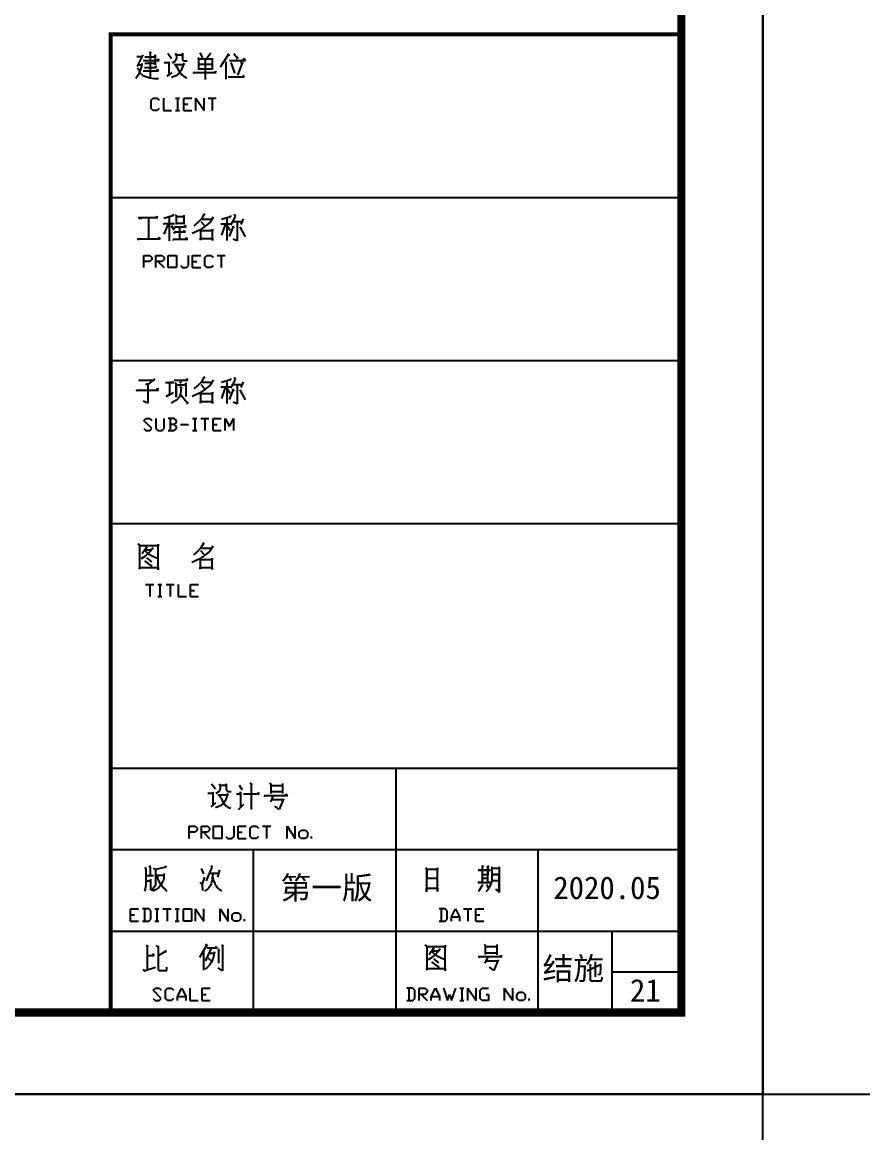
# Model space of a CAD drawing. Extents: x 2025205 to 2402328, y -557483 to 329036.
# Drawn here: x 2164049 to 2179515, y 56941 to 77379 of the extents above; entities that cross this region are included whole.
import ezdxf

# ---------------------------------------------------------------- set-up
doc = ezdxf.new("R2010")
doc.units = 0
doc.header["$LTSCALE"] = 1500
doc.header["$MEASUREMENT"] = 0
doc.layers.add('PUB_TITLE', color=4, linetype='Continuous')
doc.styles.add('图签2', font='simhei.ttf', dxfattribs={"height": 1000})

msp = doc.modelspace()

# ---------------------------------------------------------------- linework, layer by layer
at = {"layer": 'PUB_TITLE'}
for p, q in [((2166161.3, 76749.6), (2166240.1, 76749.6)), ((2166266.3, 76781.1), (2166166.6, 76571.1)), ((2166276.8, 76676.1), (2166570.8, 76676.1)), ((2166308.3, 76744.4), (2166497.3, 76744.4)), ((2166387.1, 76833.6), (2166423.8, 76807.4)), ((2166402.8, 76817.9), (2166402.8, 76361.1)), ((2166423.8, 76807.4), (2166402.8, 76817.9)), ((2166497.3, 76775.9), (2166497.3, 76592.1)), ((2166497.3, 76744.4), (2166497.3, 76775.9)), ((2166549.8, 76697.1), (2166534.1, 76676.1)), ((2166570.8, 76676.1), (2166549.8, 76697.1)), ((2166728.3, 76807.4), (2166796.6, 76712.9)), ((2166749.3, 76649.9), (2166749.3, 76413.6)), ((2166749.3, 76634.1), (2166749.3, 76649.9)), ((2166859.6, 76655.1), (2166807.1, 76623.6)), ((2166880.6, 76691.9), (2166859.6, 76655.1)), ((2166864.8, 76807.4), (2166880.6, 76781.1)), ((2166880.6, 76781.1), (2166885.8, 76733.9)), ((2166885.8, 76733.9), (2166880.6, 76691.9)), ((2166885.8, 76781.1), (2166996.1, 76781.1)), ((2166996.1, 76807.4), (2166996.1, 76697.1)), ((2166996.1, 76781.1), (2166996.1, 76807.4)), ((2166996.1, 76697.1), (2167006.6, 76676.1)), ((2167006.6, 76676.1), (2167027.6, 76665.6)), ((2167027.6, 76665.6), (2167085.3, 76665.6)), ((2167274.3, 76728.6), (2167290.1, 76712.9)), ((2167290.1, 76712.9), (2167290.1, 76502.9)), ((2167300.6, 76702.4), (2167542.1, 76702.4)), ((2167316.3, 76812.6), (2167368.8, 76723.4)), ((2167416.1, 76697.1), (2167416.1, 76324.4)), ((2167515.8, 76802.1), (2167447.6, 76712.9)), ((2167505.3, 76817.9), (2167515.8, 76802.1)), ((2167542.1, 76718.1), (2167542.1, 76508.1)), ((2167841.3, 76775.9), (2167694.3, 76550.1)), ((2167794.1, 76649.9), (2167794.1, 76329.6)), ((2167825.6, 76802.1), (2167862.3, 76765.4)), ((2167862.3, 76765.4), (2167841.3, 76775.9)), ((2167862.3, 76676.1), (2168156.3, 76676.1)), ((2167941.1, 76802.1), (2168009.3, 76718.1)), ((2168019.8, 76733.9), (2167988.3, 76702.4)), ((2168009.3, 76718.1), (2168019.8, 76733.9)), ((2168067.1, 76644.6), (2168114.3, 76618.4)), ((2168130.1, 76707.6), (2168103.8, 76686.6)), ((2168156.3, 76676.1), (2168130.1, 76707.6)), ((2166166.6, 76571.1), (2166187.6, 76592.1)), ((2166171.8, 76539.6), (2166192.8, 76508.1)), ((2166203.3, 76445.1), (2166182.3, 76403.1)), ((2166187.6, 76592.1), (2166250.6, 76592.1)), ((2166192.8, 76508.1), (2166203.3, 76471.4)), ((2166219.1, 76487.1), (2166203.3, 76445.1)), ((2166203.3, 76471.4), (2166229.6, 76434.6)), ((2166234.8, 76523.9), (2166219.1, 76487.1)), ((2166245.3, 76560.6), (2166234.8, 76523.9)), ((2166250.6, 76618.4), (2166245.3, 76560.6)), ((2166250.6, 76592.1), (2166250.6, 76618.4)), ((2166276.8, 76481.9), (2166555.1, 76481.9)), ((2166297.8, 76544.9), (2166513.1, 76544.9)), ((2166497.3, 76618.4), (2166303.1, 76618.4)), ((2166507.8, 76565.9), (2166492.1, 76550.1)), ((2166497.3, 76592.1), (2166497.3, 76618.4)), ((2166518.3, 76550.1), (2166507.8, 76571.1)), ((2166513.1, 76571.1), (2166507.8, 76565.9)), ((2166539.3, 76508.1), (2166507.8, 76481.9)), ((2166513.1, 76544.9), (2166513.1, 76571.1)), ((2166555.1, 76481.9), (2166539.3, 76508.1)), ((2166660.1, 76634.1), (2166749.3, 76634.1)), ((2166717.8, 76382.1), (2166807.1, 76455.6)), ((2166843.8, 76602.6), (2167017.1, 76602.6)), ((2166875.3, 76581.6), (2166896.3, 76550.1)), ((2166896.3, 76550.1), (2166917.3, 76508.1)), ((2166917.3, 76508.1), (2166954.1, 76450.4)), ((2166969.8, 76481.9), (2166927.8, 76429.4)), ((2166954.1, 76450.4), (2166985.6, 76408.4)), ((2167001.3, 76555.4), (2166969.8, 76481.9)), ((2167027.6, 76623.6), (2167001.3, 76555.4)), ((2167017.1, 76602.6), (2167027.6, 76623.6)), ((2167195.6, 76455.6), (2167620.8, 76455.6)), ((2167211.3, 76434.6), (2167195.6, 76455.6)), ((2167232.3, 76450.4), (2167211.3, 76434.6)), ((2167290.1, 76518.6), (2167542.1, 76518.6)), ((2167295.3, 76607.9), (2167542.1, 76607.9)), ((2167605.1, 76471.4), (2167584.1, 76455.6)), ((2167620.8, 76455.6), (2167605.1, 76471.4)), ((2167888.6, 76639.4), (2167956.8, 76445.1)), ((2167956.8, 76460.9), (2167946.3, 76434.6)), ((2167956.8, 76445.1), (2167956.8, 76460.9)), ((2168098.6, 76623.6), (2168009.3, 76403.1)), ((2168114.3, 76618.4), (2168098.6, 76623.6)), ((2166182.3, 76403.1), (2166140.3, 76340.1)), ((2166229.6, 76434.6), (2166271.6, 76397.9)), ((2166271.6, 76397.9), (2166324.1, 76376.9)), ((2166324.1, 76376.9), (2166397.6, 76355.9)), ((2166397.6, 76355.9), (2166476.3, 76345.4)), ((2166476.3, 76345.4), (2166555.1, 76345.4)), ((2166749.3, 76413.6), (2166717.8, 76382.1)), ((2166875.3, 76392.6), (2166796.6, 76361.1)), ((2166927.8, 76429.4), (2166875.3, 76392.6)), ((2166985.6, 76408.4), (2167027.6, 76376.9)), ((2167027.6, 76376.9), (2167080.1, 76355.9)), ((2167841.3, 76371.6), (2168135.3, 76371.6)), ((2168130.1, 76392.6), (2168103.8, 76376.9)), ((2168135.3, 76371.6), (2168130.1, 76392.6)), ((2166420.9, 75943.4), (2166458.4, 75980.9)), ((2166420.9, 75793.4), (2166420.9, 75943.4)), ((2166458.4, 75980.9), (2166533.4, 75980.9)), ((2166533.4, 75980.9), (2166570.9, 75943.4)), ((2166645.9, 75980.9), (2166645.9, 75755.9)), ((2166870.9, 75980.9), (2166945.9, 75980.9)), ((2166908.4, 75980.9), (2166908.4, 75755.9)), ((2167020.9, 75980.9), (2167170.9, 75980.9)), ((2167020.9, 75755.9), (2167020.9, 75980.9)), ((2167020.9, 75868.4), (2167095.9, 75868.4)), ((2167245.9, 75980.9), (2167395.9, 75755.9)), ((2167245.9, 75755.9), (2167245.9, 75980.9)), ((2167395.9, 75755.9), (2167395.9, 75980.9)), ((2167470.9, 75980.9), (2167620.9, 75980.9)), ((2167545.9, 75980.9), (2167545.9, 75755.9)), ((2166458.4, 75755.9), (2166420.9, 75793.4)), ((2166533.4, 75755.9), (2166458.4, 75755.9)), ((2166570.9, 75793.4), (2166533.4, 75755.9)), ((2166645.9, 75755.9), (2166795.9, 75755.9)), ((2166870.9, 75755.9), (2166945.9, 75755.9)), ((2167020.9, 75755.9), (2167170.9, 75755.9)), ((2165677.3, 74153.5), (2176177.3, 74153.5)), ((2166190.6, 73782.3), (2166547.6, 73782.3)), ((2166216.8, 73756.1), (2166190.6, 73782.3)), ((2166237.8, 73782.3), (2166216.8, 73756.1)), ((2166374.3, 73782.3), (2166374.3, 73393.8)), ((2166526.6, 73803.3), (2166505.6, 73777.1)), ((2166547.6, 73782.3), (2166526.6, 73803.3)), ((2166831.1, 73824.3), (2166657.8, 73766.6)), ((2166752.3, 73798.1), (2166752.3, 73357.1)), ((2166820.6, 73845.3), (2166831.1, 73824.3)), ((2166862.6, 73840.1), (2166883.6, 73819.1)), ((2166883.6, 73819.1), (2166883.6, 73656.3)), ((2166883.6, 73803.3), (2167025.3, 73803.3)), ((2167020.1, 73829.6), (2167020.1, 73661.6)), ((2167392.8, 73840.1), (2167345.6, 73761.3)), ((2167382.3, 73855.8), (2167403.3, 73829.6)), ((2167403.3, 73829.6), (2167392.8, 73840.1)), ((2167560.8, 73792.8), (2167508.3, 73698.3)), ((2167534.6, 73756.1), (2167560.8, 73792.8)), ((2167881.1, 73798.1), (2167718.3, 73750.8)), ((2167881.1, 73824.3), (2167881.1, 73798.1)), ((2167970.3, 73803.3), (2167881.1, 73645.8)), ((2167949.3, 73845.3), (2167970.3, 73803.3)), ((2166374.3, 73777.1), (2166374.3, 73393.8)), ((2166657.8, 73677.3), (2166852.1, 73677.3)), ((2166663.1, 73651.1), (2166657.8, 73677.3)), ((2166736.6, 73666.8), (2166657.8, 73477.8)), ((2166789.1, 73635.3), (2166841.6, 73556.6)), ((2166852.1, 73614.3), (2167067.3, 73614.3)), ((2166862.6, 73582.8), (2166852.1, 73614.3)), ((2166888.8, 73682.6), (2167025.3, 73682.6)), ((2166941.3, 73609.1), (2166941.3, 73388.6)), ((2167046.3, 73635.3), (2167020.1, 73609.1)), ((2167067.3, 73614.3), (2167046.3, 73635.3)), ((2167293.1, 73703.6), (2167209.1, 73630.1)), ((2167345.6, 73761.3), (2167293.1, 73703.6)), ((2167408.6, 73619.6), (2167314.1, 73551.3)), ((2167335.1, 73708.8), (2167408.6, 73630.1)), ((2167356.1, 73756.1), (2167534.6, 73756.1)), ((2167508.3, 73698.3), (2167408.6, 73619.6)), ((2167702.6, 73666.8), (2167881.1, 73666.8)), ((2167781.3, 73656.3), (2167718.3, 73456.8)), ((2167812.8, 73777.1), (2167812.8, 73362.3)), ((2167823.3, 73630.1), (2167870.6, 73551.3)), ((2167933.6, 73619.6), (2167860.1, 73435.8)), ((2167912.6, 73714.1), (2168096.3, 73714.1)), ((2167917.8, 73630.1), (2167949.3, 73593.3)), ((2168001.8, 73714.1), (2168001.8, 73357.1)), ((2168054.3, 73614.3), (2168148.8, 73430.6)), ((2168112.1, 73761.3), (2168070.1, 73656.3)), ((2166169.6, 73393.8), (2166589.6, 73393.8)), ((2166185.3, 73372.8), (2166169.6, 73393.8)), ((2166211.6, 73388.6), (2166185.3, 73372.8)), ((2166568.6, 73414.8), (2166547.6, 73393.8)), ((2166589.6, 73393.8), (2166568.6, 73414.8)), ((2166825.8, 73388.6), (2167093.6, 73388.6)), ((2166836.3, 73362.3), (2166825.8, 73388.6)), ((2166846.8, 73519.8), (2167051.6, 73519.8)), ((2166857.3, 73488.3), (2166846.8, 73519.8)), ((2167030.6, 73540.8), (2167009.6, 73514.6)), ((2167051.6, 73519.8), (2167030.6, 73540.8)), ((2167072.6, 73409.6), (2167051.6, 73383.3)), ((2167093.6, 73388.6), (2167072.6, 73409.6)), ((2167314.1, 73551.3), (2167177.6, 73488.3)), ((2167319.3, 73567.1), (2167329.8, 73556.6)), ((2167329.8, 73556.6), (2167329.8, 73367.6)), ((2167329.8, 73399.1), (2167550.3, 73399.1)), ((2167329.8, 73367.6), (2167329.8, 73399.1)), ((2167550.3, 73540.8), (2167340.3, 73540.8)), ((2167550.3, 73572.3), (2167550.3, 73540.8)), ((2167550.3, 73362.3), (2167550.3, 73572.3)), ((2167550.3, 73399.1), (2167550.3, 73362.3)), ((2168001.8, 73357.1), (2167933.6, 73388.6)), ((2166285.2, 73087.6), (2166397.7, 73087.6)), ((2166285.2, 72862.6), (2166285.2, 73087.6)), ((2166397.7, 72975.1), (2166285.2, 72975.1)), ((2166397.7, 73087.6), (2166435.2, 73050.1)), ((2166435.2, 73012.6), (2166397.7, 72975.1)), ((2166435.2, 73050.1), (2166435.2, 73012.6)), ((2166510.2, 73087.6), (2166622.7, 73087.6)), ((2166510.2, 72862.6), (2166510.2, 73087.6)), ((2166622.7, 72975.1), (2166510.2, 72975.1)), ((2166547.7, 72975.1), (2166660.2, 72862.6)), ((2166622.7, 73087.6), (2166660.2, 73050.1)), ((2166660.2, 73012.6), (2166622.7, 72975.1)), ((2166660.2, 73050.1), (2166660.2, 73012.6)), ((2166735.2, 73087.6), (2166885.2, 73087.6)), ((2166735.2, 72862.6), (2166735.2, 73087.6)), ((2166885.2, 73087.6), (2166885.2, 72862.6)), ((2167110.2, 72900.1), (2167110.2, 73087.6)), ((2167185.2, 73087.6), (2167335.2, 73087.6)), ((2167185.2, 72862.6), (2167185.2, 73087.6)), ((2167185.2, 72975.1), (2167260.2, 72975.1)), ((2167410.2, 73050.1), (2167447.7, 73087.6)), ((2167410.2, 72900.1), (2167410.2, 73050.1)), ((2167447.7, 73087.6), (2167522.7, 73087.6)), ((2167522.7, 73087.6), (2167560.2, 73050.1)), ((2167635.2, 73087.6), (2167785.2, 73087.6)), ((2167710.2, 73087.6), (2167710.2, 72862.6)), ((2166885.2, 72862.6), (2166735.2, 72862.6)), ((2166960.2, 72900.1), (2166997.7, 72862.6)), ((2166997.7, 72862.6), (2167072.7, 72862.6)), ((2167072.7, 72862.6), (2167110.2, 72900.1)), ((2167185.2, 72862.6), (2167335.2, 72862.6)), ((2167447.7, 72862.6), (2167410.2, 72900.1)), ((2167522.7, 72862.6), (2167447.7, 72862.6)), ((2167560.2, 72900.1), (2167522.7, 72862.6)), ((2165677.3, 71153.5), (2176177.3, 71153.5)), ((2166195.8, 70792.8), (2166468.8, 70792.8)), ((2166211.6, 70777.1), (2166195.8, 70792.8)), ((2166227.3, 70792.8), (2166211.6, 70777.1)), ((2166321.8, 70724.6), (2166358.6, 70708.8)), ((2166358.6, 70708.8), (2166321.8, 70724.6)), ((2166489.8, 70813.8), (2166358.6, 70708.8)), ((2166468.8, 70792.8), (2166489.8, 70813.8)), ((2166684.1, 70745.6), (2166836.3, 70745.6)), ((2166757.6, 70745.6), (2166757.6, 70525.1)), ((2166836.3, 70745.6), (2166757.6, 70745.6)), ((2166846.8, 70792.8), (2167098.8, 70792.8)), ((2166857.3, 70740.3), (2166883.6, 70724.6)), ((2166883.6, 70724.6), (2166883.6, 70477.8)), ((2166988.6, 70787.6), (2166946.6, 70729.8)), ((2167077.8, 70813.8), (2167062.1, 70792.8)), ((2167062.1, 70740.3), (2167062.1, 70488.3)), ((2167062.1, 70703.6), (2167062.1, 70740.3)), ((2167098.8, 70792.8), (2167077.8, 70813.8)), ((2167345.6, 70761.3), (2167293.1, 70703.6)), ((2167392.8, 70840.1), (2167345.6, 70761.3)), ((2167356.1, 70756.1), (2167534.6, 70756.1)), ((2167382.3, 70855.8), (2167403.3, 70829.6)), ((2167403.3, 70829.6), (2167392.8, 70840.1)), ((2167560.8, 70792.8), (2167508.3, 70698.3)), ((2167534.6, 70756.1), (2167560.8, 70792.8)), ((2167881.1, 70798.1), (2167718.3, 70750.8)), ((2167812.8, 70777.1), (2167812.8, 70362.3)), ((2167881.1, 70824.3), (2167881.1, 70798.1)), ((2167970.3, 70803.3), (2167881.1, 70645.8)), ((2167912.6, 70714.1), (2168096.3, 70714.1)), ((2167949.3, 70845.3), (2167970.3, 70803.3)), ((2168001.8, 70714.1), (2168001.8, 70357.1)), ((2168112.1, 70761.3), (2168070.1, 70656.3)), ((2166143.3, 70609.1), (2166558.1, 70609.1)), ((2166164.3, 70593.3), (2166143.3, 70609.1)), ((2166190.6, 70614.3), (2166164.3, 70593.3)), ((2166358.6, 70708.8), (2166358.6, 70367.6)), ((2166537.1, 70635.3), (2166516.1, 70614.3)), ((2166558.1, 70609.1), (2166537.1, 70635.3)), ((2166699.8, 70488.3), (2166831.1, 70567.1)), ((2166757.6, 70525.1), (2166699.8, 70488.3)), ((2166883.6, 70703.6), (2167062.1, 70703.6)), ((2166883.6, 70477.8), (2166883.6, 70703.6)), ((2166962.3, 70540.8), (2166936.1, 70477.8)), ((2166946.6, 70666.8), (2166993.8, 70651.1)), ((2166972.8, 70661.6), (2166962.3, 70540.8)), ((2166993.8, 70651.1), (2166972.8, 70661.6)), ((2166972.8, 70514.6), (2167083.1, 70378.1)), ((2167314.1, 70551.3), (2167177.6, 70488.3)), ((2167293.1, 70703.6), (2167209.1, 70630.1)), ((2167408.6, 70619.6), (2167314.1, 70551.3)), ((2167319.3, 70567.1), (2167329.8, 70556.6)), ((2167329.8, 70556.6), (2167329.8, 70367.6)), ((2167335.1, 70708.8), (2167408.6, 70630.1)), ((2167550.3, 70540.8), (2167340.3, 70540.8)), ((2167508.3, 70698.3), (2167408.6, 70619.6)), ((2167550.3, 70572.3), (2167550.3, 70540.8)), ((2167550.3, 70362.3), (2167550.3, 70572.3)), ((2167702.6, 70666.8), (2167881.1, 70666.8)), ((2167781.3, 70656.3), (2167718.3, 70456.8)), ((2167823.3, 70630.1), (2167870.6, 70551.3)), ((2167933.6, 70619.6), (2167860.1, 70435.8)), ((2167917.8, 70630.1), (2167949.3, 70593.3)), ((2168054.3, 70614.3), (2168148.8, 70430.6)), ((2166358.6, 70367.6), (2166274.6, 70404.3)), ((2166888.8, 70420.1), (2166789.1, 70367.6)), ((2166936.1, 70477.8), (2166888.8, 70420.1)), ((2167088.3, 70393.8), (2167083.1, 70351.8)), ((2167083.1, 70378.1), (2167088.3, 70393.8)), ((2167329.8, 70399.1), (2167550.3, 70399.1)), ((2167329.8, 70367.6), (2167329.8, 70399.1)), ((2167550.3, 70399.1), (2167550.3, 70362.3)), ((2168001.8, 70357.1), (2167933.6, 70388.6)), ((2166285.2, 70050.1), (2166322.7, 70087.6)), ((2166435.2, 69900.1), (2166285.2, 70050.1)), ((2166285.2, 69900.1), (2166322.7, 69862.6)), ((2166322.7, 70087.6), (2166397.7, 70087.6)), ((2166397.7, 70087.6), (2166435.2, 70050.1)), ((2166397.7, 69862.6), (2166435.2, 69900.1)), ((2166510.2, 70087.6), (2166510.2, 69900.1)), ((2166510.2, 69900.1), (2166547.7, 69862.6)), ((2166622.7, 69862.6), (2166660.2, 69900.1)), ((2166660.2, 69900.1), (2166660.2, 70087.6)), ((2166847.7, 70087.6), (2166735.2, 70087.6)), ((2166772.7, 70087.6), (2166772.7, 69862.6)), ((2166847.7, 69975.1), (2166772.7, 69975.1)), ((2166885.2, 70050.1), (2166847.7, 70087.6)), ((2166847.7, 69975.1), (2166885.2, 70012.6)), ((2166885.2, 69937.6), (2166847.7, 69975.1)), ((2166847.7, 69862.6), (2166885.2, 69900.1)), ((2166885.2, 70012.6), (2166885.2, 70050.1)), ((2166885.2, 69900.1), (2166885.2, 69937.6)), ((2166960.2, 69975.1), (2167110.2, 69975.1)), ((2167185.2, 70087.6), (2167260.2, 70087.6)), ((2167222.7, 70087.6), (2167222.7, 69862.6)), ((2167335.2, 70087.6), (2167485.2, 70087.6)), ((2167410.2, 70087.6), (2167410.2, 69862.6)), ((2167560.2, 70087.6), (2167710.2, 70087.6)), ((2167560.2, 69862.6), (2167560.2, 70087.6)), ((2167560.2, 69975.1), (2167635.2, 69975.1)), ((2167785.2, 70087.6), (2167860.2, 69937.6)), ((2167785.2, 69862.6), (2167785.2, 70087.6)), ((2167860.2, 69937.6), (2167935.2, 70087.6)), ((2167935.2, 70087.6), (2167935.2, 69862.6)), ((2166322.7, 69862.6), (2166397.7, 69862.6)), ((2166547.7, 69862.6), (2166622.7, 69862.6)), ((2166735.2, 69862.6), (2166847.7, 69862.6)), ((2167185.2, 69862.6), (2167260.2, 69862.6)), ((2167560.2, 69862.6), (2167710.2, 69862.6)), ((2165677.3, 68153.5), (2176177.3, 68153.5)), ((2166178.1, 67781), (2166209.6, 67760)), ((2166209.6, 67760), (2166209.6, 67313.7)), ((2166550.9, 67744.2), (2166209.6, 67744.2)), ((2166335.6, 67712.7), (2166256.9, 67597.2)), ((2166309.4, 67649.7), (2166361.9, 67602.5)), ((2166319.9, 67723.2), (2166346.1, 67702.2)), ((2166319.9, 67670.7), (2166424.9, 67670.7)), ((2166346.1, 67702.2), (2166335.6, 67712.7)), ((2166456.4, 67707.5), (2166409.1, 67644.5)), ((2166424.9, 67670.7), (2166456.4, 67707.5)), ((2166550.9, 67775.7), (2166550.9, 67744.2)), ((2166550.9, 67303.2), (2166550.9, 67775.7)), ((2167285.9, 67649.7), (2167201.9, 67576.2)), ((2167338.4, 67707.5), (2167285.9, 67649.7)), ((2167327.9, 67655), (2167401.4, 67576.2)), ((2167385.6, 67786.2), (2167338.4, 67707.5)), ((2167348.9, 67702.2), (2167527.4, 67702.2)), ((2167375.1, 67802), (2167396.1, 67775.7)), ((2167396.1, 67775.7), (2167385.6, 67786.2)), ((2167553.6, 67739), (2167501.1, 67644.5)), ((2167527.4, 67702.2), (2167553.6, 67739)), ((2166304.1, 67544.7), (2166235.9, 67502.7)), ((2166298.9, 67466), (2166424.9, 67371.5)), ((2166351.4, 67592), (2166304.1, 67544.7)), ((2166335.6, 67523.7), (2166419.6, 67455.5)), ((2166409.1, 67644.5), (2166351.4, 67592)), ((2166361.9, 67602.5), (2166430.1, 67565.7)), ((2166424.9, 67466), (2166409.1, 67439.7)), ((2166419.6, 67455.5), (2166424.9, 67466)), ((2166430.1, 67565.7), (2166487.9, 67534.2)), ((2166487.9, 67534.2), (2166540.4, 67518.5)), ((2167306.9, 67497.5), (2167170.4, 67434.5)), ((2167401.4, 67565.7), (2167306.9, 67497.5)), ((2167312.1, 67513.2), (2167322.6, 67502.7)), ((2167322.6, 67502.7), (2167322.6, 67313.7)), ((2167543.1, 67487), (2167333.1, 67487)), ((2167501.1, 67644.5), (2167401.4, 67565.7)), ((2167543.1, 67518.5), (2167543.1, 67487)), ((2167543.1, 67308.5), (2167543.1, 67518.5)), ((2166209.6, 67345.2), (2166550.9, 67345.2)), ((2166209.6, 67313.7), (2166209.6, 67345.2)), ((2166435.4, 67387.2), (2166414.4, 67361)), ((2166424.9, 67371.5), (2166435.4, 67387.2)), ((2166550.9, 67345.2), (2166550.9, 67303.2)), ((2167322.6, 67345.2), (2167543.1, 67345.2)), ((2167322.6, 67313.7), (2167322.6, 67345.2)), ((2167543.1, 67345.2), (2167543.1, 67308.5)), ((2166320.7, 67032.6), (2166470.7, 67032.6)), ((2166395.7, 67032.6), (2166395.7, 66807.6)), ((2166545.7, 67032.6), (2166620.7, 67032.6)), ((2166583.2, 67032.6), (2166583.2, 66807.6)), ((2166695.7, 67032.6), (2166845.7, 67032.6)), ((2166770.7, 67032.6), (2166770.7, 66807.6)), ((2166920.7, 67032.6), (2166920.7, 66807.6)), ((2167145.7, 67032.6), (2167295.7, 67032.6)), ((2167145.7, 66807.6), (2167145.7, 67032.6)), ((2167145.7, 66920.1), (2167220.7, 66920.1)), ((2166545.7, 66807.6), (2166620.7, 66807.6)), ((2166920.7, 66807.6), (2167070.7, 66807.6)), ((2167145.7, 66807.6), (2167295.7, 66807.6)), ((2165677.3, 63653.5), (2176177.3, 63653.5)), ((2170925.2, 63653.5), (2170925.2, 59153.5)), ((2167534.7, 63365.7), (2167603, 63271.2)), ((2167671.2, 63365.7), (2167687, 63339.4)), ((2167802.5, 63365.7), (2167802.5, 63255.4)), ((2167802.5, 63339.4), (2167802.5, 63365.7)), ((2168238.2, 63381.4), (2168280.2, 63344.7)), ((2168264.5, 63365.7), (2168264.5, 62893.2)), ((2168280.2, 63344.7), (2168264.5, 63365.7)), ((2168600.5, 63376.2), (2168621.5, 63360.4)), ((2168621.5, 63360.4), (2168621.5, 63187.2)), ((2168836.7, 63370.9), (2168836.7, 63181.9)), ((2167466.5, 63192.4), (2167555.7, 63192.4)), ((2167555.7, 63208.2), (2167555.7, 62971.9)), ((2167555.7, 63192.4), (2167555.7, 63208.2)), ((2167666, 63213.4), (2167613.5, 63181.9)), ((2167650.2, 63160.9), (2167823.5, 63160.9)), ((2167687, 63250.2), (2167666, 63213.4)), ((2167687, 63339.4), (2167692.2, 63292.2)), ((2167692.2, 63292.2), (2167687, 63250.2)), ((2167692.2, 63339.4), (2167802.5, 63339.4)), ((2167802.5, 63255.4), (2167813, 63234.4)), ((2167834, 63181.9), (2167807.7, 63113.7)), ((2167813, 63234.4), (2167834, 63223.9)), ((2167823.5, 63160.9), (2167834, 63181.9)), ((2167834, 63223.9), (2167891.7, 63223.9)), ((2167991.5, 63176.7), (2168065, 63176.7)), ((2168044, 63339.4), (2168091.2, 63255.4)), ((2168065, 63213.4), (2168065, 62924.7)), ((2168065, 63176.7), (2168065, 63213.4)), ((2168101.7, 63271.2), (2168070.2, 63286.9)), ((2168091.2, 63255.4), (2168101.7, 63271.2)), ((2168122.7, 63176.7), (2168411.5, 63176.7)), ((2168395.7, 63202.9), (2168380, 63176.7)), ((2168411.5, 63176.7), (2168395.7, 63202.9)), ((2168616.2, 63334.2), (2168831.5, 63334.2)), ((2168616.2, 63218.7), (2168831.5, 63218.7)), ((2168910.2, 63166.2), (2168884, 63145.2)), ((2168936.5, 63150.4), (2168910.2, 63166.2)), ((2167524.2, 62940.4), (2167613.5, 63013.9)), ((2167555.7, 62971.9), (2167524.2, 62940.4)), ((2167681.7, 62950.9), (2167603, 62919.4)), ((2167681.7, 63139.9), (2167702.7, 63108.4)), ((2167734.2, 62987.7), (2167681.7, 62950.9)), ((2167702.7, 63108.4), (2167723.7, 63066.4)), ((2167723.7, 63066.4), (2167760.5, 63008.7)), ((2167776.2, 63040.2), (2167734.2, 62987.7)), ((2167760.5, 63008.7), (2167792, 62966.7)), ((2167807.7, 63113.7), (2167776.2, 63040.2)), ((2167792, 62966.7), (2167834, 62935.2)), ((2168028.2, 62893.2), (2168128, 62987.7)), ((2168500.7, 63150.4), (2168936.5, 63150.4)), ((2168527, 63129.4), (2168500.7, 63150.4)), ((2168537.5, 63145.2), (2168527, 63129.4)), ((2168668.7, 63145.2), (2168616.2, 63029.7)), ((2168632, 63071.7), (2168836.7, 63071.7)), ((2168779, 62893.2), (2168700.2, 62950.9)), ((2168857.7, 63087.4), (2168779, 62893.2)), ((2167834, 62935.2), (2167886.5, 62914.2)), ((2167121.2, 62582.9), (2167233.7, 62582.9)), ((2167121.2, 62357.9), (2167121.2, 62582.9)), ((2167233.7, 62582.9), (2167271.2, 62545.4)), ((2167271.2, 62545.4), (2167271.2, 62507.9)), ((2167346.2, 62582.9), (2167458.7, 62582.9)), ((2167346.2, 62357.9), (2167346.2, 62582.9)), ((2167458.7, 62582.9), (2167496.2, 62545.4)), ((2167496.2, 62545.4), (2167496.2, 62507.9)), ((2167571.2, 62582.9), (2167721.2, 62582.9)), ((2167571.2, 62357.9), (2167571.2, 62582.9)), ((2167721.2, 62582.9), (2167721.2, 62357.9)), ((2167946.2, 62395.4), (2167946.2, 62582.9)), ((2168021.2, 62582.9), (2168171.2, 62582.9)), ((2168021.2, 62357.9), (2168021.2, 62582.9)), ((2168246.2, 62545.4), (2168283.7, 62582.9)), ((2168246.2, 62395.4), (2168246.2, 62545.4)), ((2168283.7, 62582.9), (2168358.7, 62582.9)), ((2168358.7, 62582.9), (2168396.2, 62545.4)), ((2168471.2, 62582.9), (2168621.2, 62582.9)), ((2168546.2, 62582.9), (2168546.2, 62357.9)), ((2168921.2, 62582.9), (2169071.2, 62357.9)), ((2168921.2, 62357.9), (2168921.2, 62582.9)), ((2169071.2, 62357.9), (2169071.2, 62582.9)), ((2167233.7, 62470.4), (2167121.2, 62470.4)), ((2167271.2, 62507.9), (2167233.7, 62470.4)), ((2167458.7, 62470.4), (2167346.2, 62470.4)), ((2167383.7, 62470.4), (2167496.2, 62357.9)), ((2167496.2, 62507.9), (2167458.7, 62470.4)), ((2167721.2, 62357.9), (2167571.2, 62357.9)), ((2167796.2, 62395.4), (2167833.7, 62357.9)), ((2167833.7, 62357.9), (2167908.7, 62357.9)), ((2167908.7, 62357.9), (2167946.2, 62395.4)), ((2168021.2, 62470.4), (2168096.2, 62470.4)), ((2168021.2, 62357.9), (2168171.2, 62357.9)), ((2168283.7, 62357.9), (2168246.2, 62395.4)), ((2168358.7, 62357.9), (2168283.7, 62357.9)), ((2168396.2, 62395.4), (2168358.7, 62357.9)), ((2169146.2, 62470.4), (2169183.7, 62507.9)), ((2169146.2, 62395.4), (2169146.2, 62470.4)), ((2169183.7, 62357.9), (2169146.2, 62395.4)), ((2169183.7, 62507.9), (2169258.7, 62507.9)), ((2169258.7, 62357.9), (2169183.7, 62357.9)), ((2169258.7, 62507.9), (2169296.2, 62470.4)), ((2169296.2, 62395.4), (2169258.7, 62357.9)), ((2169296.2, 62470.4), (2169296.2, 62395.4)), ((2169371.2, 62357.9), (2169371.2, 62395.4)), ((2165677.3, 62153.5), (2176177.3, 62153.5)), ((2168300.2, 62153.5), (2168300.2, 59153.5)), ((2173538.6, 62153.5), (2173538.6, 59153.5)), ((2166305, 61830.8), (2166326, 61799.3)), ((2166326, 61799.3), (2166326, 61500)), ((2166383.7, 61857), (2166404.7, 61830.8)), ((2166404.7, 61830.8), (2166404.7, 61673.3)), ((2166499.2, 61783.5), (2166467.7, 61809.8)), ((2166693.5, 61830.8), (2166499.2, 61783.5)), ((2166504.5, 61788.8), (2166504.5, 61505.3)), ((2166688.2, 61857), (2166693.5, 61830.8)), ((2167339.2, 61804.5), (2167386.5, 61704.8)), ((2167538.7, 61830.8), (2167433.7, 61578.8)), ((2167528.2, 61862.3), (2167538.7, 61830.8)), ((2167680.5, 61778.3), (2167643.7, 61647)), ((2171468.7, 61825.5), (2171489.7, 61794)), ((2171489.7, 61794), (2171489.7, 61374)), ((2171494.9, 61788.8), (2171494.9, 61626)), ((2171689.2, 61788.8), (2171494.9, 61788.8)), ((2171689.2, 61815), (2171689.2, 61788.8)), ((2171689.2, 61379.3), (2171689.2, 61815)), ((2172439.9, 61773), (2172665.7, 61773)), ((2172613.2, 61773), (2172439.9, 61773)), ((2172502.9, 61862.3), (2172534.4, 61836)), ((2172513.4, 61851.8), (2172513.4, 61547.3)), ((2172534.4, 61836), (2172513.4, 61851.8)), ((2172607.9, 61862.3), (2172634.2, 61836)), ((2172613.2, 61851.8), (2172613.2, 61773)), ((2172613.2, 61547.3), (2172613.2, 61851.8)), ((2172613.2, 61773), (2172613.2, 61689)), ((2172665.7, 61773), (2172613.2, 61773)), ((2172681.4, 61841.3), (2172691.9, 61815)), ((2172691.9, 61815), (2172691.9, 61578.8)), ((2172691.9, 61809.8), (2172823.2, 61809.8)), ((2172823.2, 61836), (2172823.2, 61363.5)), ((2172823.2, 61809.8), (2172823.2, 61836)), ((2166326, 61673.3), (2166467.7, 61673.3)), ((2166331.2, 61578.8), (2166410, 61578.8)), ((2166410, 61610.3), (2166410, 61405.5)), ((2166509.7, 61683.8), (2166662, 61683.8)), ((2166530.7, 61668), (2166541.2, 61641.8)), ((2166541.2, 61641.8), (2166546.5, 61605)), ((2166546.5, 61605), (2166557, 61578.8)), ((2166557, 61578.8), (2166583.2, 61536.8)), ((2166583.2, 61536.8), (2166604.2, 61505.3)), ((2166625.2, 61547.3), (2166609.5, 61515.8)), ((2166641, 61573.5), (2166625.2, 61547.3)), ((2166651.5, 61594.5), (2166641, 61573.5)), ((2166656.7, 61626), (2166651.5, 61594.5)), ((2166662, 61710), (2166656.7, 61668)), ((2166656.7, 61668), (2166656.7, 61626)), ((2167318.2, 61552.5), (2167360.2, 61510.5)), ((2167360.2, 61510.5), (2167407.5, 61647)), ((2167491.5, 61720.5), (2167664.7, 61720.5)), ((2167528.2, 61521), (2167512.5, 61494.8)), ((2167533.5, 61552.5), (2167528.2, 61521)), ((2167544, 61589.3), (2167533.5, 61552.5)), ((2167544, 61710), (2167554.5, 61689)), ((2167554.5, 61689), (2167544, 61626)), ((2167544, 61626), (2167544, 61589.3)), ((2167549.2, 61636.5), (2167559.7, 61610.3)), ((2167559.7, 61610.3), (2167570.2, 61584)), ((2167570.2, 61584), (2167580.7, 61557.8)), ((2167580.7, 61557.8), (2167591.2, 61531.5)), ((2167591.2, 61531.5), (2167601.7, 61505.3)), ((2171494.9, 61626), (2171694.4, 61626)), ((2172434.7, 61547.3), (2172676.2, 61547.3)), ((2172513.4, 61547.3), (2172434.7, 61547.3)), ((2172502.9, 61626), (2172613.2, 61626)), ((2172613.2, 61689), (2172508.2, 61689)), ((2172676.2, 61547.3), (2172613.2, 61547.3)), ((2172676.2, 61526.3), (2172639.4, 61463.3)), ((2172691.9, 61578.8), (2172676.2, 61526.3)), ((2172702.4, 61694.3), (2172817.9, 61694.3)), ((2172823.2, 61694.3), (2172702.4, 61694.3)), ((2172817.9, 61578.8), (2172702.4, 61578.8)), ((2172817.9, 61694.3), (2172817.9, 61578.8)), ((2172823.2, 61363.5), (2172823.2, 61694.3)), ((2166310.2, 61421.3), (2166299.7, 61389.8)), ((2166320.7, 61452.8), (2166310.2, 61421.3)), ((2166326, 61500), (2166320.7, 61473.8)), ((2166320.7, 61473.8), (2166320.7, 61452.8)), ((2166488.7, 61479), (2166425.7, 61395)), ((2166499.2, 61410.8), (2166452, 61389.8)), ((2166504.5, 61505.3), (2166488.7, 61479)), ((2166536, 61437), (2166499.2, 61410.8)), ((2166562.2, 61458), (2166536, 61437)), ((2166588.5, 61484.3), (2166562.2, 61458)), ((2166609.5, 61515.8), (2166588.5, 61484.3)), ((2166604.2, 61505.3), (2166630.5, 61473.8)), ((2166630.5, 61473.8), (2166651.5, 61447.5)), ((2166651.5, 61447.5), (2166677.7, 61421.3)), ((2166677.7, 61421.3), (2166709.2, 61389.8)), ((2167360.2, 61510.5), (2167365.5, 61400.3)), ((2167460, 61426.5), (2167402.2, 61384.5)), ((2167481, 61447.5), (2167460, 61426.5)), ((2167496.7, 61468.5), (2167481, 61447.5)), ((2167512.5, 61494.8), (2167496.7, 61468.5)), ((2167601.7, 61505.3), (2167617.5, 61484.3)), ((2167617.5, 61484.3), (2167638.5, 61458)), ((2167638.5, 61458), (2167654.2, 61437)), ((2167654.2, 61437), (2167680.5, 61416)), ((2167680.5, 61416), (2167717.2, 61384.5)), ((2171489.7, 61442.3), (2171689.2, 61442.3)), ((2171489.7, 61374), (2171489.7, 61442.3)), ((2171689.2, 61442.3), (2171689.2, 61379.3)), ((2172518.7, 61505.3), (2172445.2, 61379.3)), ((2172613.2, 61410.8), (2172581.7, 61374)), ((2172592.2, 61510.5), (2172623.7, 61447.5)), ((2172639.4, 61463.3), (2172613.2, 61410.8)), ((2172754.9, 61426.5), (2172823.2, 61374)), ((2166039.5, 61062.3), (2166189.5, 61062.3)), ((2166039.5, 60837.3), (2166039.5, 61062.3)), ((2166039.5, 60949.8), (2166114.5, 60949.8)), ((2166377, 61062.3), (2166264.5, 61062.3)), ((2166302, 61062.3), (2166302, 60837.3)), ((2166414.5, 61024.8), (2166377, 61062.3)), ((2166414.5, 60874.8), (2166414.5, 61024.8)), ((2166489.5, 61062.3), (2166564.5, 61062.3)), ((2166527, 61062.3), (2166527, 60837.3)), ((2166639.5, 61062.3), (2166789.5, 61062.3)), ((2166714.5, 61062.3), (2166714.5, 60837.3)), ((2166864.5, 61062.3), (2166939.5, 61062.3)), ((2166902, 61062.3), (2166902, 60837.3)), ((2167014.5, 61062.3), (2167164.5, 61062.3)), ((2167014.5, 60837.3), (2167014.5, 61062.3)), ((2167164.5, 61062.3), (2167164.5, 60837.3)), ((2167239.5, 61062.3), (2167389.5, 60837.3)), ((2167239.5, 60837.3), (2167239.5, 61062.3)), ((2167389.5, 60837.3), (2167389.5, 61062.3)), ((2167689.5, 61062.3), (2167839.5, 60837.3)), ((2167689.5, 60837.3), (2167689.5, 61062.3)), ((2167839.5, 60837.3), (2167839.5, 61062.3)), ((2167914.5, 60949.8), (2167952, 60987.3)), ((2167914.5, 60874.8), (2167914.5, 60949.8)), ((2167952, 60987.3), (2168027, 60987.3)), ((2168027, 60987.3), (2168064.5, 60949.8)), ((2168064.5, 60949.8), (2168064.5, 60874.8)), ((2171833, 61062.3), (2171720.5, 61062.3)), ((2171758, 61062.3), (2171758, 60837.3)), ((2171870.5, 61024.8), (2171833, 61062.3)), ((2171870.5, 60874.8), (2171870.5, 61024.8)), ((2171945.5, 60912.3), (2172020.5, 61062.3)), ((2171945.5, 60912.3), (2172095.5, 60912.3)), ((2171945.5, 60837.3), (2171945.5, 60912.3)), ((2172020.5, 61062.3), (2172095.5, 60912.3)), ((2172095.5, 60912.3), (2172095.5, 60837.3)), ((2172170.5, 61062.3), (2172320.5, 61062.3)), ((2172245.5, 61062.3), (2172245.5, 60837.3)), ((2172395.5, 61062.3), (2172545.5, 61062.3)), ((2172395.5, 60837.3), (2172395.5, 61062.3)), ((2172395.5, 60949.8), (2172470.5, 60949.8)), ((2166039.5, 60837.3), (2166189.5, 60837.3)), ((2166264.5, 60837.3), (2166377, 60837.3)), ((2166377, 60837.3), (2166414.5, 60874.8)), ((2166489.5, 60837.3), (2166564.5, 60837.3)), ((2166864.5, 60837.3), (2166939.5, 60837.3)), ((2167164.5, 60837.3), (2167014.5, 60837.3)), ((2167952, 60837.3), (2167914.5, 60874.8)), ((2168027, 60837.3), (2167952, 60837.3)), ((2168064.5, 60874.8), (2168027, 60837.3)), ((2168139.5, 60837.3), (2168139.5, 60874.8)), ((2171720.5, 60837.3), (2171833, 60837.3)), ((2171833, 60837.3), (2171870.5, 60874.8)), ((2172395.5, 60837.3), (2172545.5, 60837.3)), ((2165677.3, 60653.5), (2176177.3, 60653.5)), ((2174898.2, 60653.5), (2174898.2, 59153.5)), ((2166327.3, 60395.8), (2166369.3, 60364.3)), ((2166348.3, 60374.8), (2166348.3, 59939.1)), ((2166516.3, 60390.6), (2166563.5, 60364.3)), ((2166547.8, 60374.8), (2166547.8, 59949.6)), ((2166679, 60301.3), (2166694.8, 60259.3)), ((2167440.3, 60390.6), (2167314.3, 60164.8)), ((2167424.5, 60416.8), (2167456, 60380.1)), ((2167524.3, 60338.1), (2167424.5, 60107.1)), ((2167456, 60380.1), (2167440.3, 60390.6)), ((2167450.8, 60343.3), (2167639.8, 60343.3)), ((2167618.8, 60364.3), (2167603, 60343.3)), ((2167639.8, 60343.3), (2167618.8, 60364.3)), ((2167650.3, 60317.1), (2167676.5, 60296.1)), ((2167660.8, 60301.3), (2167660.8, 60065.1)), ((2167676.5, 60296.1), (2167660.8, 60301.3)), ((2167713.3, 60401.1), (2167755.3, 60374.8)), ((2167734.3, 60385.3), (2167734.3, 59923.3)), ((2167755.3, 60374.8), (2167734.3, 60385.3)), ((2171459.4, 60401.1), (2171490.9, 60380.1)), ((2171490.9, 60380.1), (2171490.9, 59933.8)), ((2171832.2, 60364.3), (2171490.9, 60364.3)), ((2171616.9, 60332.8), (2171538.2, 60217.3)), ((2171601.2, 60343.3), (2171627.4, 60322.3)), ((2171601.2, 60290.8), (2171706.2, 60290.8)), ((2171627.4, 60322.3), (2171616.9, 60332.8)), ((2171737.7, 60327.6), (2171690.4, 60264.6)), ((2171706.2, 60290.8), (2171737.7, 60327.6)), ((2171832.2, 60395.8), (2171832.2, 60364.3)), ((2171832.2, 59923.3), (2171832.2, 60395.8)), ((2172546.2, 60411.6), (2172567.2, 60395.8)), ((2172561.9, 60369.6), (2172777.2, 60369.6)), ((2172567.2, 60395.8), (2172567.2, 60222.6)), ((2172782.4, 60406.3), (2172782.4, 60217.3)), ((2166348.3, 60201.6), (2166474.3, 60201.6)), ((2166463.8, 60233.1), (2166432.3, 60201.6)), ((2166474.3, 60201.6), (2166463.8, 60233.1)), ((2166689.5, 60280.3), (2166547.8, 60196.3)), ((2167382.5, 60280.3), (2167382.5, 59933.8)), ((2167424.5, 60107.1), (2167487.5, 60243.6)), ((2167450.8, 60170.1), (2167534.8, 60096.6)), ((2167487.5, 60243.6), (2167582, 60243.6)), ((2167550.5, 60128.1), (2167529.5, 60080.8)), ((2167571.5, 60180.6), (2167550.5, 60128.1)), ((2167587.3, 60269.8), (2167571.5, 60180.6)), ((2171585.4, 60164.8), (2171517.2, 60122.8)), ((2171632.7, 60212.1), (2171585.4, 60164.8)), ((2171590.7, 60269.8), (2171643.2, 60222.6)), ((2171616.9, 60143.8), (2171700.9, 60075.6)), ((2171690.4, 60264.6), (2171632.7, 60212.1)), ((2171643.2, 60222.6), (2171711.4, 60185.8)), ((2171711.4, 60185.8), (2171769.2, 60154.3)), ((2171769.2, 60154.3), (2171821.7, 60138.6)), ((2172446.4, 60185.8), (2172882.2, 60185.8)), ((2172472.7, 60164.8), (2172446.4, 60185.8)), ((2172483.2, 60180.6), (2172472.7, 60164.8)), ((2172561.9, 60254.1), (2172777.2, 60254.1)), ((2172614.4, 60180.6), (2172561.9, 60065.1)), ((2172577.7, 60107.1), (2172782.4, 60107.1)), ((2172803.4, 60122.8), (2172724.7, 59928.6)), ((2172855.9, 60201.6), (2172829.7, 60180.6)), ((2172882.2, 60185.8), (2172855.9, 60201.6)), ((2166274.8, 59954.8), (2166306.3, 59918.1)), ((2166295.8, 59923.3), (2166500.5, 59991.6)), ((2166547.8, 59949.6), (2166547.8, 59939.1)), ((2166547.8, 59939.1), (2166568.8, 59928.6)), ((2166568.8, 59928.6), (2166710.5, 59928.6)), ((2166710.5, 59928.6), (2166710.5, 59991.6)), ((2167461.3, 59991.6), (2167414, 59954.8)), ((2167498, 60028.3), (2167461.3, 59991.6)), ((2167529.5, 60080.8), (2167498, 60028.3)), ((2167734.3, 59923.3), (2167655.5, 59975.8)), ((2171490.9, 59965.3), (2171832.2, 59965.3)), ((2171490.9, 59933.8), (2171490.9, 59965.3)), ((2171580.2, 60086.1), (2171706.2, 59991.6)), ((2171706.2, 60086.1), (2171690.4, 60059.8)), ((2171716.7, 60007.3), (2171695.7, 59981.1)), ((2171700.9, 60075.6), (2171706.2, 60086.1)), ((2171706.2, 59991.6), (2171716.7, 60007.3)), ((2171832.2, 59965.3), (2171832.2, 59923.3)), ((2172724.7, 59928.6), (2172645.9, 59986.3)), ((2174898.2, 59903.5), (2176177.3, 59903.5)), ((2166458.8, 59563.3), (2166496.3, 59600.8)), ((2166608.8, 59413.3), (2166458.8, 59563.3)), ((2166496.3, 59600.8), (2166571.3, 59600.8)), ((2166571.3, 59600.8), (2166608.8, 59563.3)), ((2166683.8, 59563.3), (2166721.3, 59600.8)), ((2166683.8, 59413.3), (2166683.8, 59563.3)), ((2166721.3, 59600.8), (2166796.3, 59600.8)), ((2166796.3, 59600.8), (2166833.8, 59563.3)), ((2166908.8, 59450.8), (2166983.8, 59600.8)), ((2166983.8, 59600.8), (2167058.8, 59450.8)), ((2167133.8, 59600.8), (2167133.8, 59375.8)), ((2167358.8, 59600.8), (2167508.8, 59600.8)), ((2167358.8, 59375.8), (2167358.8, 59600.8)), ((2167358.8, 59488.3), (2167433.8, 59488.3)), ((2171238.1, 59600.8), (2171125.6, 59600.8)), ((2171163.1, 59600.8), (2171163.1, 59375.8)), ((2171275.6, 59563.3), (2171238.1, 59600.8)), ((2171275.6, 59413.3), (2171275.6, 59563.3)), ((2171350.6, 59600.8), (2171463.1, 59600.8)), ((2171350.6, 59375.8), (2171350.6, 59600.8)), ((2171463.1, 59488.3), (2171350.6, 59488.3)), ((2171388.1, 59488.3), (2171500.6, 59375.8)), ((2171463.1, 59600.8), (2171500.6, 59563.3)), ((2171500.6, 59525.8), (2171463.1, 59488.3)), ((2171500.6, 59563.3), (2171500.6, 59525.8)), ((2171575.6, 59450.8), (2171650.6, 59600.8)), ((2171650.6, 59600.8), (2171725.6, 59450.8)), ((2171800.6, 59600.8), (2171875.6, 59375.8)), ((2171875.6, 59375.8), (2171913.1, 59488.3)), ((2171913.1, 59488.3), (2171950.6, 59375.8)), ((2171950.6, 59375.8), (2172025.6, 59600.8)), ((2172100.6, 59600.8), (2172175.6, 59600.8)), ((2172138.1, 59600.8), (2172138.1, 59375.8)), ((2172250.6, 59600.8), (2172400.6, 59375.8)), ((2172250.6, 59375.8), (2172250.6, 59600.8)), ((2172400.6, 59375.8), (2172400.6, 59600.8)), ((2172475.6, 59563.3), (2172513.1, 59600.8)), ((2172475.6, 59413.3), (2172475.6, 59563.3)), ((2172513.1, 59600.8), (2172625.6, 59600.8)), ((2172588.1, 59488.3), (2172625.6, 59488.3)), ((2172625.6, 59488.3), (2172625.6, 59375.8)), ((2172925.6, 59600.8), (2173075.6, 59375.8)), ((2172925.6, 59375.8), (2172925.6, 59600.8)), ((2173075.6, 59375.8), (2173075.6, 59600.8)), ((2173150.6, 59488.3), (2173188.1, 59525.8)), ((2173150.6, 59413.3), (2173150.6, 59488.3)), ((2173188.1, 59525.8), (2173263.1, 59525.8)), ((2173263.1, 59525.8), (2173300.6, 59488.3)), ((2173300.6, 59488.3), (2173300.6, 59413.3)), ((2166458.8, 59413.3), (2166496.3, 59375.8)), ((2166496.3, 59375.8), (2166571.3, 59375.8)), ((2166571.3, 59375.8), (2166608.8, 59413.3)), ((2166721.3, 59375.8), (2166683.8, 59413.3)), ((2166796.3, 59375.8), (2166721.3, 59375.8)), ((2166833.8, 59413.3), (2166796.3, 59375.8)), ((2166908.8, 59450.8), (2167058.8, 59450.8)), ((2166908.8, 59375.8), (2166908.8, 59450.8)), ((2167058.8, 59450.8), (2167058.8, 59375.8)), ((2167133.8, 59375.8), (2167283.8, 59375.8)), ((2167358.8, 59375.8), (2167508.8, 59375.8)), ((2171125.6, 59375.8), (2171238.1, 59375.8)), ((2171238.1, 59375.8), (2171275.6, 59413.3)), ((2171575.6, 59450.8), (2171725.6, 59450.8)), ((2171575.6, 59375.8), (2171575.6, 59450.8)), ((2171725.6, 59450.8), (2171725.6, 59375.8)), ((2172100.6, 59375.8), (2172175.6, 59375.8)), ((2172513.1, 59375.8), (2172475.6, 59413.3)), ((2172625.6, 59375.8), (2172513.1, 59375.8)), ((2173188.1, 59375.8), (2173150.6, 59413.3)), ((2173263.1, 59375.8), (2173188.1, 59375.8)), ((2173300.6, 59413.3), (2173263.1, 59375.8)), ((2173375.6, 59375.8), (2173375.6, 59413.3))]:
    msp.add_line(p, q, dxfattribs=at)
at = {"layer": 'PUB_TITLE', "linetype": 'ByBlock'}
for points in [[(2066227.3, 57653.5), (2177677.3, 57653.5), (2177677.3, 120653.5), (2066227.3, 120653.5)], [(2177677.3, 57653.5), (2289127.3, 57653.5), (2289127.3, 120653.5), (2177677.3, 120653.5)], [(2066227.3, -5346.5), (2177677.3, -5346.5), (2177677.3, 57653.5), (2066227.3, 57653.5)]]:
    msp.add_lwpolyline(points, close=True, dxfattribs=at)
at = {"layer": 'PUB_TITLE', "linetype": 'ByBlock', "const_width": 150}
msp.add_lwpolyline([(2069977.3, 59153.5), (2176177.3, 59153.5), (2176177.3, 119153.5), (2069977.3, 119153.5)], close=True, dxfattribs=at)
at = {"layer": 'PUB_TITLE', "const_width": 75}
msp.add_lwpolyline([(2165677.3, 59153.5), (2165677.3, 77153.5), (2176177.3, 77153.5), (2176177.3, 59153.5)], close=True, dxfattribs=at)

# ---------------------------------------------------------------- texts
at = {"layer": 'PUB_TITLE', "style": '图签2'}
for s, p in [('第一版', (2168799.1, 61242.3)), ('2020.05', (2173821.5, 61242.3)), ('结施', (2173623.4, 59756.7)), ('21', (2175231.7, 59355.1))]:
    msp.add_text(s, height=415.33, dxfattribs=at).set_placement(p)

doc.saveas('drawing.dxf')
